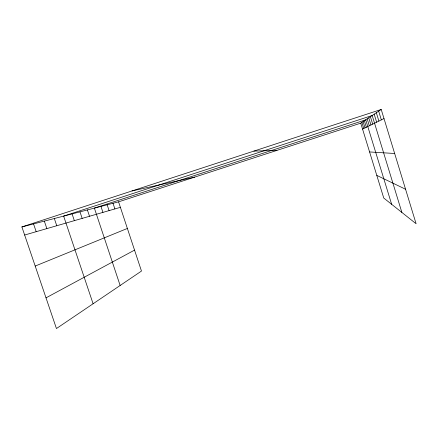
<?xml version="1.0" encoding="UTF-8"?>
<svg xmlns="http://www.w3.org/2000/svg" width="438" height="438" viewBox="0 0 438 438"><rect width="100%" height="100%" fill="white"/><g stroke="black" fill="none" stroke-linecap="round" stroke-linejoin="round"><path stroke-width="0.66" d="M360.737 123.155L381.219 109.462L416.1 223.747L383.754 198.042L360.737 123.155L118.578 201.841L21.9 226.939L56.447 328.538L141.474 271.067L118.578 201.841M46.012 297.851L134.543 250.114M362.565 129.106L384 118.572M35.199 266.058L127.376 228.45M21.9 226.939L381.219 109.462M24.648 235.025L120.395 207.338M132.03 190.935L194.675 177.116M253.881 151.099L276.915 150.393M369.584 151.948L394.654 153.492M376.79 175.386L405.572 189.254M44.331 221.119L46.861 228.603M33.551 223.917L36.184 231.691M93.097 303.764L63.641 216.104L372.19 115.501L401.876 212.441M54.334 218.518L56.765 225.74M87.397 209.933L89.511 216.268M79.979 211.861L82.163 218.392M72.078 213.914L74.34 220.659M107.157 204.809L109.078 210.607M100.948 206.418L102.935 212.386M120.143 285.483L94.378 208.127L365.725 119.82L391.654 204.322M113.02 203.281L114.893 208.931M374.178 114.17L376.636 122.191M370.4 116.694L372.683 124.135M368.736 117.811L370.937 124.989M367.181 118.846L369.311 125.788M364.361 120.735L366.36 127.239M363.08 121.589L365.018 127.896M361.876 122.394L363.754 128.52M378.673 111.17L381.334 119.881M376.335 112.73L378.886 121.08"/></g></svg>
